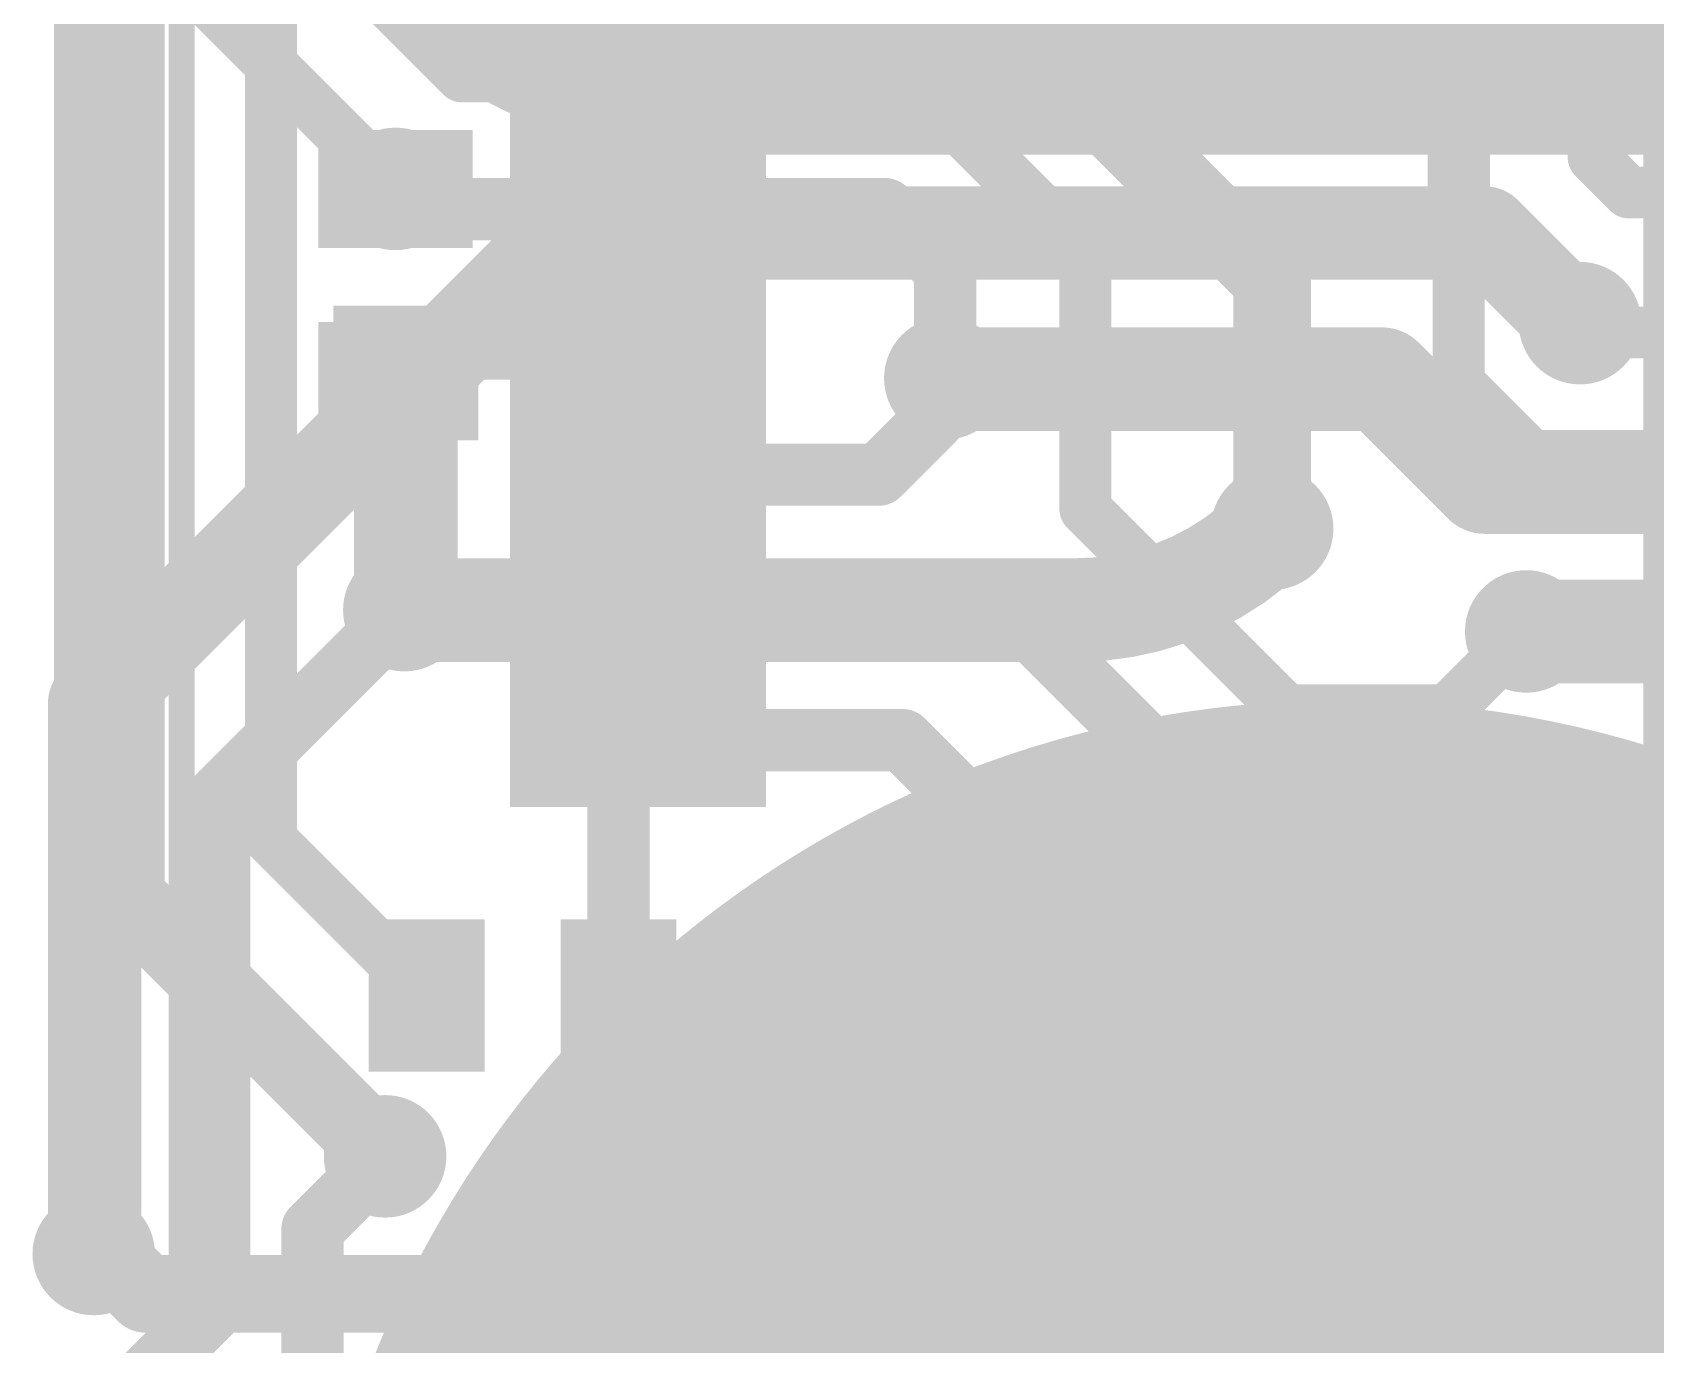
# Model space of a CAD drawing. Header units: millimetres. Extents: x -11.1 to 1.7, y -2.1 to 29.2.
# Drawn here: x -11.12 to -3.18, y 5.53 to 11.95 of the extents above; entities that cross this region are included whole.
import ezdxf

# ---------------------------------------------------------------- set-up
doc = ezdxf.new("R2010")
doc.units = ezdxf.units.MM
for name, color, linetype in [('BottomLayer', 5, 'Continuous'), ('BottomPaste', 16, 'Continuous'), ('BottomSolder', 6, 'Continuous'), ('TopLayer', 1, 'Continuous'), ('TopOverlay', 2, 'Continuous'), ('TopPaste', 8, 'Continuous'), ('TopSolder', 216, 'Continuous'), ('ViaHoleLayer', 16, 'Continuous')]:
    doc.layers.add(name, color=color, linetype=linetype)

# ---------------------------------------------------------------- blocks, each defined once
blk = doc.blocks.new('CAP_0402_B_17')
at = {"layer": 'BottomLayer'}
for points in [[(-0.2413, 0.3175), (-0.2412999999999999, -0.3175), (-0.6985, -0.3175), (-0.6985, 0.3175)], [(0.6985, 0.3175), (0.6985, -0.3175), (0.2413, -0.3175), (0.2412999999999999, 0.3175)]]:
    blk.add_hatch(color=5, dxfattribs=at).paths.add_polyline_path(points)
at = {"layer": 'BottomPaste'}
for points in [[(-0.2413, 0.3175), (-0.2412999999999999, -0.3175), (-0.6985, -0.3175), (-0.6985, 0.3175)], [(0.6985, 0.3175), (0.6985, -0.3175), (0.2413, -0.3175), (0.2412999999999999, 0.3175)]]:
    blk.add_hatch(color=16, dxfattribs=at).paths.add_polyline_path(points)
at = {"layer": 'BottomSolder'}
for points in [[(-0.18130012, 0.37749988), (-0.18130012, -0.37749988), (-0.7584998799999999, -0.37749988), (-0.7584998799999999, 0.37749988)], [(0.7584998799999999, 0.37749988), (0.7584998799999999, -0.37749988), (0.18130012, -0.37749988), (0.18130012, 0.37749988)]]:
    blk.add_hatch(color=6, dxfattribs=at).paths.add_polyline_path(points)
blk = doc.blocks.new('14_TSSOP_B_25')
at = {"layer": 'BottomLayer'}
for points in [[(-3.299998479999999, 2.17499819), (-2.24999804, 2.17499819), (-2.24999804, 1.72499909), (-3.299998479999999, 1.72499909)], [(2.25000058, 2.17499819), (3.300001019999999, 2.17499819), (3.300001019999999, 1.72499909), (2.25000058, 1.72499909)], [(-3.299998479999999, 1.52499949), (-2.24999804, 1.52499949), (-2.24999804, 1.07500039), (-3.299998479999999, 1.07500039)], [(2.25000058, 1.52499695), (3.300001019999999, 1.52499695), (3.300001019999999, 1.07499785), (2.25000058, 1.07499785)], [(-3.299998479999999, 0.87499825), (-2.24999804, 0.87499825), (-2.24999804, 0.42499915), (-3.299998479999999, 0.42499915)], [(2.25000058, 0.87499825), (3.300001019999999, 0.87499825), (3.300001019999999, 0.42499915), (2.25000058, 0.42499915)], [(-3.299998479999999, 0.22499955), (-2.24999804, 0.22499955), (-2.24999804, -0.22499955), (-3.299998479999999, -0.22499955)], [(2.25000058, 0.22499701), (3.300001019999999, 0.22499701), (3.300001019999999, -0.22500209), (2.25000058, -0.22500209)], [(-3.299998479999999, -0.42500169), (-2.24999804, -0.42500169), (-2.24999804, -0.8750007900000001), (-3.299998479999999, -0.8750007900000001)], [(2.25000058, -0.42500169), (3.300001019999999, -0.42500169), (3.300001019999999, -0.8750007900000001), (2.25000058, -0.8750007900000001)], [(-3.299998479999999, -1.07500039), (-2.24999804, -1.07500039), (-2.24999804, -1.52499949), (-3.299998479999999, -1.52499949)], [(2.25000058, -1.07500293), (3.300001019999999, -1.07500293), (3.300001019999999, -1.52500203), (2.25000058, -1.52500203)], [(-3.299998479999999, -1.72500163), (-2.24999804, -1.72500163), (-2.24999804, -2.17500073), (-3.299998479999999, -2.17500073)], [(2.25000058, -1.72500163), (3.300001019999999, -1.72500163), (3.300001019999999, -2.17500073), (2.25000058, -2.17500073)]]:
    blk.add_hatch(color=5, dxfattribs=at).paths.add_polyline_path(points)
at = {"layer": 'BottomPaste'}
for points in [[(-3.299998479999999, 2.17499819), (-2.24999804, 2.17499819), (-2.24999804, 1.72499909), (-3.299998479999999, 1.72499909)], [(2.25000058, 2.17499819), (3.300001019999999, 2.17499819), (3.300001019999999, 1.72499909), (2.25000058, 1.72499909)], [(-3.299998479999999, 1.52499949), (-2.24999804, 1.52499949), (-2.24999804, 1.07500039), (-3.299998479999999, 1.07500039)], [(2.25000058, 1.52499695), (3.300001019999999, 1.52499695), (3.300001019999999, 1.07499785), (2.25000058, 1.07499785)], [(-3.299998479999999, 0.87499825), (-2.24999804, 0.87499825), (-2.24999804, 0.42499915), (-3.299998479999999, 0.42499915)], [(2.25000058, 0.87499825), (3.300001019999999, 0.87499825), (3.300001019999999, 0.42499915), (2.25000058, 0.42499915)], [(-3.299998479999999, 0.22499955), (-2.24999804, 0.22499955), (-2.24999804, -0.22499955), (-3.299998479999999, -0.22499955)], [(2.25000058, 0.22499701), (3.300001019999999, 0.22499701), (3.300001019999999, -0.22500209), (2.25000058, -0.22500209)], [(-3.299998479999999, -0.42500169), (-2.24999804, -0.42500169), (-2.24999804, -0.8750007900000001), (-3.299998479999999, -0.8750007900000001)], [(2.25000058, -0.42500169), (3.300001019999999, -0.42500169), (3.300001019999999, -0.8750007900000001), (2.25000058, -0.8750007900000001)], [(-3.299998479999999, -1.07500039), (-2.24999804, -1.07500039), (-2.24999804, -1.52499949), (-3.299998479999999, -1.52499949)], [(2.25000058, -1.07500293), (3.300001019999999, -1.07500293), (3.300001019999999, -1.52500203), (2.25000058, -1.52500203)], [(-3.299998479999999, -1.72500163), (-2.24999804, -1.72500163), (-2.24999804, -2.17500073), (-3.299998479999999, -2.17500073)], [(2.25000058, -1.72500163), (3.300001019999999, -1.72500163), (3.300001019999999, -2.17500073), (2.25000058, -2.17500073)]]:
    blk.add_hatch(color=16, dxfattribs=at).paths.add_polyline_path(points)
at = {"layer": 'BottomSolder'}
for points in [[(-3.40159848, 2.27659819), (-2.14839804, 2.27659819), (-2.14839804, 1.62339909), (-3.40159848, 1.62339909)], [(2.14840058, 2.27659819), (3.40160102, 2.27659819), (3.40160102, 1.62339909), (2.14840058, 1.62339909)], [(-3.40159848, 1.62659949), (-2.14839804, 1.62659949), (-2.14839804, 0.9734003899999999), (-3.40159848, 0.9734003899999999)], [(2.14840058, 1.62659695), (3.40160102, 1.62659695), (3.40160102, 0.97339785), (2.14840058, 0.97339785)], [(-3.40159848, 0.9765982499999999), (-2.14839804, 0.9765982499999999), (-2.14839804, 0.32339915), (-3.40159848, 0.32339915)], [(2.14840058, 0.9765982499999999), (3.40160102, 0.9765982499999999), (3.40160102, 0.32339915), (2.14840058, 0.32339915)], [(-3.40159848, 0.32659955), (-2.14839804, 0.32659955), (-2.14839804, -0.32659955), (-3.40159848, -0.32659955)], [(2.14840058, 0.32659701), (3.40160102, 0.32659701), (3.40160102, -0.32660209), (2.14840058, -0.32660209)], [(-3.40159848, -0.32340169), (-2.14839804, -0.32340169), (-2.14839804, -0.9766007899999999), (-3.40159848, -0.9766007899999999)], [(2.14840058, -0.32340169), (3.40160102, -0.32340169), (3.40160102, -0.9766007899999999), (2.14840058, -0.9766007899999999)], [(-3.40159848, -0.9734003899999999), (-2.14839804, -0.9734003899999999), (-2.14839804, -1.62659949), (-3.40159848, -1.62659949)], [(2.14840058, -0.97340293), (3.40160102, -0.97340293), (3.40160102, -1.62660203), (2.14840058, -1.62660203)], [(-3.40159848, -1.62340163), (-2.14839804, -1.62340163), (-2.14839804, -2.27660073), (-3.40159848, -2.27660073)], [(2.14840058, -1.62340163), (3.40160102, -1.62340163), (3.40160102, -2.27660073), (2.14840058, -2.27660073)]]:
    blk.add_hatch(color=6, dxfattribs=at).paths.add_polyline_path(points)
blk = doc.blocks.new('RES_0402_B_26')
at = {"layer": 'BottomLayer'}
for points in [[(-0.2412999999999999, 0.3174999999999999), (-0.2413000000000001, -0.3175), (-0.6985, -0.3174999999999999), (-0.6985, 0.3175)], [(0.6985, 0.3174999999999999), (0.6985, -0.3175), (0.2412999999999999, -0.3174999999999999), (0.2413000000000001, 0.3175)]]:
    blk.add_hatch(color=5, dxfattribs=at).paths.add_polyline_path(points)
at = {"layer": 'BottomPaste'}
for points in [[(-0.2412999999999999, 0.3174999999999999), (-0.2413000000000001, -0.3175), (-0.6985, -0.3174999999999999), (-0.6985, 0.3175)], [(0.6985, 0.3174999999999999), (0.6985, -0.3175), (0.2412999999999999, -0.3174999999999999), (0.2413000000000001, 0.3175)]]:
    blk.add_hatch(color=16, dxfattribs=at).paths.add_polyline_path(points)
at = {"layer": 'BottomSolder'}
for points in [[(-0.1862988399999999, 0.3725011599999999), (-0.18629884, -0.3725011600000001), (-0.75350116, -0.3725011599999999), (-0.75350116, 0.3725011600000001)], [(0.75350116, 0.3725011599999999), (0.75350116, -0.3725011600000001), (0.1862988399999999, -0.3725011599999999), (0.18629884, 0.3725011600000001)]]:
    blk.add_hatch(color=6, dxfattribs=at).paths.add_polyline_path(points)
blk = doc.blocks.new('R__0402_B_28')
at = {"layer": 'BottomLayer'}
for points in [[(-0.2412999999999999, 0.3174999999999999), (-0.2413000000000001, -0.3175), (-0.6985, -0.3174999999999999), (-0.6985, 0.3175)], [(0.6985, 0.3174999999999999), (0.6985, -0.3175), (0.2412999999999999, -0.3174999999999999), (0.2413000000000001, 0.3175)]]:
    blk.add_hatch(color=5, dxfattribs=at).paths.add_polyline_path(points)
at = {"layer": 'BottomPaste'}
for points in [[(-0.2412999999999999, 0.3174999999999999), (-0.2413000000000001, -0.3175), (-0.6985, -0.3174999999999999), (-0.6985, 0.3175)], [(0.6985, 0.3174999999999999), (0.6985, -0.3175), (0.2412999999999999, -0.3174999999999999), (0.2413000000000001, 0.3175)]]:
    blk.add_hatch(color=16, dxfattribs=at).paths.add_polyline_path(points)
at = {"layer": 'BottomSolder'}
for points in [[(-0.1396999999999999, 0.4190999999999999), (-0.1397000000000001, -0.4191000000000001), (-0.8000999999999999, -0.4190999999999999), (-0.8000999999999999, 0.4191000000000001)], [(0.8000999999999999, 0.4190999999999999), (0.8000999999999999, -0.4191000000000001), (0.1396999999999999, -0.4190999999999999), (0.1397000000000001, 0.4191000000000001)]]:
    blk.add_hatch(color=6, dxfattribs=at).paths.add_polyline_path(points)
blk = doc.blocks.new('R__0402_B_29')
at = {"layer": 'BottomLayer'}
for points in [[(-0.2413, 0.3175), (-0.2412999999999999, -0.3175), (-0.6985, -0.3175), (-0.6985, 0.3175)], [(0.6985, 0.3175), (0.6985, -0.3175), (0.2413, -0.3175), (0.2412999999999999, 0.3175)]]:
    blk.add_hatch(color=5, dxfattribs=at).paths.add_polyline_path(points)
at = {"layer": 'BottomPaste'}
for points in [[(-0.2413, 0.3175), (-0.2412999999999999, -0.3175), (-0.6985, -0.3175), (-0.6985, 0.3175)], [(0.6985, 0.3175), (0.6985, -0.3175), (0.2413, -0.3175), (0.2412999999999999, 0.3175)]]:
    blk.add_hatch(color=16, dxfattribs=at).paths.add_polyline_path(points)
at = {"layer": 'BottomSolder'}
for points in [[(-0.1397, 0.4191), (-0.1397, -0.4191), (-0.8000999999999999, -0.4191), (-0.8000999999999999, 0.4191)], [(0.8000999999999999, 0.4191), (0.8000999999999999, -0.4191), (0.1397, -0.4191), (0.1397, 0.4191)]]:
    blk.add_hatch(color=6, dxfattribs=at).paths.add_polyline_path(points)
blk = doc.blocks.new('SEMG_SENSOR_38')
at = {"layer": 'TopLayer'}
h = blk.add_hatch(color=1, dxfattribs=at)
edge = h.paths.add_edge_path()
edge.add_arc((-3.14997338, -0.0128143), 2.09999834, 90, 270)
edge.add_line((-3.14997338, -2.11281264), (3.150029259999999, -2.11281264))
edge.add_arc((3.15002926, -0.0128143), 2.09999834, 270, 450)
edge.add_line((3.15002926, 2.08718404), (-3.14997338, 2.08718404))
h = blk.add_hatch(color=1, dxfattribs=at)
edge = h.paths.add_edge_path()
edge.add_arc((-2.794e-05, -9.987183479999999), 5.00000016, 0, 360)
at = {"layer": 'TopPaste'}
h = blk.add_hatch(color=8, dxfattribs=at)
edge = h.paths.add_edge_path()
edge.add_arc((-3.14997338, -0.0128143), 2.09999834, 90, 270)
edge.add_line((-3.14997338, -2.11281264), (3.150029259999999, -2.11281264))
edge.add_arc((3.15002926, -0.0128143), 2.09999834, 270, 450)
edge.add_line((3.15002926, 2.08718404), (-3.14997338, 2.08718404))
h = blk.add_hatch(color=8, dxfattribs=at)
edge = h.paths.add_edge_path()
edge.add_arc((-2.794e-05, -9.987183479999999), 5.00000016, 0, 360)
at = {"layer": 'TopSolder'}
h = blk.add_hatch(color=216, dxfattribs=at)
edge = h.paths.add_edge_path()
edge.add_arc((-3.14997338, -0.0128143), 2.20159834, 90, 270)
edge.add_line((-3.14997338, -2.21441264), (3.150029259999999, -2.21441264))
edge.add_arc((3.15002926, -0.0128143), 2.20159834, 270, 450)
edge.add_line((3.15002926, 2.18878404), (-3.14997338, 2.18878404))
h = blk.add_hatch(color=216, dxfattribs=at)
edge = h.paths.add_edge_path()
edge.add_arc((-2.794e-05, -9.987183479999999), 5.10160016, 0, 360)
at = {"layer": 'TopOverlay', "const_width": 0.127}
blk.add_lwpolyline([(-5.68320682, -10.96571086), (-5.68320682, 10.9657134)], dxfattribs=at)
blk = doc.blocks.new('CAP_0402_B_39')
at = {"layer": 'BottomLayer'}
for points in [[(-0.2413, 0.3175), (-0.2412999999999999, -0.3175), (-0.6985, -0.3175), (-0.6985, 0.3175)], [(0.6985, 0.3175), (0.6985, -0.3175), (0.2413, -0.3175), (0.2412999999999999, 0.3175)]]:
    blk.add_hatch(color=5, dxfattribs=at).paths.add_polyline_path(points)
at = {"layer": 'BottomPaste'}
for points in [[(-0.2413, 0.3175), (-0.2412999999999999, -0.3175), (-0.6985, -0.3175), (-0.6985, 0.3175)], [(0.6985, 0.3175), (0.6985, -0.3175), (0.2413, -0.3175), (0.2412999999999999, 0.3175)]]:
    blk.add_hatch(color=16, dxfattribs=at).paths.add_polyline_path(points)
at = {"layer": 'BottomSolder'}
for points in [[(-0.18130012, 0.37749988), (-0.18130012, -0.37749988), (-0.7584998799999999, -0.37749988), (-0.7584998799999999, 0.37749988)], [(0.7584998799999999, 0.37749988), (0.7584998799999999, -0.37749988), (0.18130012, -0.37749988), (0.18130012, 0.37749988)]]:
    blk.add_hatch(color=6, dxfattribs=at).paths.add_polyline_path(points)

msp = doc.modelspace()

# ---------------------------------------------------------------- hatches: boundary and pattern name
at = {"layer": 'BottomLayer'}
h = msp.add_hatch(color=5, dxfattribs=at)
edge = h.paths.add_edge_path()
edge.add_arc((-9.347199999999999, 11.1887), 0.2999994, 0, 360)
h = msp.add_hatch(color=5, dxfattribs=at)
edge = h.paths.add_edge_path()
edge.add_arc((-3.5463988, 10.5313988), 0.2999994, 0, 360)
for points in [[(-9.652, 9.9568), (-8.9408, 9.9568), (-8.9408, 10.6172), (-9.652, 10.6172)], [(-6.781294539999999, 6.9088), (-5.38429454, 6.9088), (-5.38429454, 7.619999999999999), (-6.781294539999999, 7.619999999999999)], [(-4.977894539999999, 6.4262), (-3.55549962, 6.4262), (-3.55549962, 7.594599999999999), (-4.977894539999999, 7.594599999999999)]]:
    msp.add_hatch(color=5, dxfattribs=at).paths.add_polyline_path(points)
h = msp.add_hatch(color=5, dxfattribs=at)
edge = h.paths.add_edge_path()
edge.add_arc((-6.6548, 10.2616), 0.2999994, 0, 360)
h = msp.add_hatch(color=5, dxfattribs=at)
edge = h.paths.add_edge_path()
edge.add_arc((-5.054094539999999, 9.524999999999999), 0.2999994, 0, 360)
h = msp.add_hatch(color=5, dxfattribs=at)
edge = h.paths.add_edge_path()
edge.add_arc((-9.3039692, 9.1261692), 0.2999994, 0, 360)
h = msp.add_hatch(color=5, dxfattribs=at)
edge = h.paths.add_edge_path()
edge.add_arc((-3.81000254, 9.021800599999999), 0.2999994, 0, 360)
h = msp.add_hatch(color=5, dxfattribs=at)
edge = h.paths.add_edge_path()
edge.add_arc((-9.398, 6.4516), 0.2999994, 0, 360)
h = msp.add_hatch(color=5, dxfattribs=at)
edge = h.paths.add_edge_path()
edge.add_arc((-10.82481452, 5.97341452), 0.2999994, 0, 360)
at = {"layer": 'TopLayer'}
h = msp.add_hatch(color=1, dxfattribs=at)
edge = h.paths.add_edge_path()
edge.add_arc((-9.347199999999999, 11.1887), 0.2999994, 0, 360)
h = msp.add_hatch(color=1, dxfattribs=at)
edge = h.paths.add_edge_path()
edge.add_arc((-3.5463988, 10.5313988), 0.2999994, 0, 360)
h = msp.add_hatch(color=1, dxfattribs=at)
edge = h.paths.add_edge_path()
edge.add_arc((-6.6548, 10.2616), 0.2999994, 0, 360)
h = msp.add_hatch(color=1, dxfattribs=at)
edge = h.paths.add_edge_path()
edge.add_arc((-5.054094539999999, 9.524999999999999), 0.2999994, 0, 360)
h = msp.add_hatch(color=1, dxfattribs=at)
edge = h.paths.add_edge_path()
edge.add_arc((-9.3039692, 9.1261692), 0.2999994, 0, 360)
h = msp.add_hatch(color=1, dxfattribs=at)
edge = h.paths.add_edge_path()
edge.add_arc((-3.81000254, 9.021800599999999), 0.2999994, 0, 360)
h = msp.add_hatch(color=1, dxfattribs=at)
edge = h.paths.add_edge_path()
edge.add_arc((-9.398, 6.4516), 0.2999994, 0, 360)
h = msp.add_hatch(color=1, dxfattribs=at)
edge = h.paths.add_edge_path()
edge.add_arc((-10.82481452, 5.97341452), 0.2999994, 0, 360)
at = {"layer": 'ViaHoleLayer'}
h = msp.add_hatch(color=16, dxfattribs=at)
edge = h.paths.add_edge_path()
edge.add_arc((-9.347199999999999, 11.1887), 0.1499997, 0, 360)
h = msp.add_hatch(color=16, dxfattribs=at)
edge = h.paths.add_edge_path()
edge.add_arc((-3.5463988, 10.5313988), 0.1499997, 0, 360)
h = msp.add_hatch(color=16, dxfattribs=at)
edge = h.paths.add_edge_path()
edge.add_arc((-6.6548, 10.2616), 0.1499997, 0, 360)
h = msp.add_hatch(color=16, dxfattribs=at)
edge = h.paths.add_edge_path()
edge.add_arc((-5.054094539999999, 9.524999999999999), 0.1499997, 0, 360)
h = msp.add_hatch(color=16, dxfattribs=at)
edge = h.paths.add_edge_path()
edge.add_arc((-9.3039692, 9.1261692), 0.1499997, 0, 360)
h = msp.add_hatch(color=16, dxfattribs=at)
edge = h.paths.add_edge_path()
edge.add_arc((-3.81000254, 9.021800599999999), 0.1499997, 0, 360)
h = msp.add_hatch(color=16, dxfattribs=at)
edge = h.paths.add_edge_path()
edge.add_arc((-9.398, 6.4516), 0.1499997, 0, 360)
h = msp.add_hatch(color=16, dxfattribs=at)
edge = h.paths.add_edge_path()
edge.add_arc((-10.82481452, 5.97341452), 0.1499997, 0, 360)

# ---------------------------------------------------------------- linework, layer by layer
at = {"layer": 'BottomLayer'}
for points, const_width in [([(-4.14046924, 11.01063076), (-4.14046924, 18.14856924)], 0.3048), ([(-10.668, 7.7216), (-10.668, 16.2052)], 0.3809999999999999), ([(-3.4798, 11.34269004), (-3.4798, 15.23090934)], 0.254), ([(-5.8928, 11.5824), (-5.8928, 13.6652)], 0.3809999999999999), ([(-9.956297079999999, 8.000497079999999), (-9.956297079999999, 12.67409708)], 0.254), ([(-9.956297079999999, 12.67409708), (-9.021602479999999, 11.73940248)], 0.254), ([(-9.021602479999999, 11.73940248), (-8.18429656, 11.73940248)], 0.254), ([(-6.83563784, 11.73783784), (-5.968999999999999, 10.8712)], 0.254), ([(-5.8928, 11.5824), (-5.054094539999999, 10.74369454)], 0.3809999999999999), ([(-3.4798, 11.34269004), (-3.3083119, 11.17120194)], 0.254), ([(-9.347199999999999, 11.1887), (-9.24790124, 11.08940124)], 0.3048), ([(-3.3083119, 11.17120194), (-2.6660983, 11.17120194)], 0.254), ([(-9.24790124, 11.08940124), (-8.15929788, 11.08940124)], 0.3048), ([(-8.15929788, 11.08940124), (-6.94920124, 11.08940124)], 0.3048), ([(-6.94920124, 11.08940124), (-6.6548, 10.795)], 0.3048), ([(-4.14046924, 10.23697724), (-4.14046924, 11.01063076)], 0.254), ([(-5.968999999999999, 9.620511619999998), (-5.968999999999999, 10.8712)], 0.254), ([(-6.6548, 10.2616), (-6.6548, 10.795)], 0.3048), ([(-5.054094539999999, 9.524999999999999), (-5.054094539999999, 10.74369454)], 0.3809999999999999), ([(-8.19092088, 10.40777954), (-8.15929788, 10.43940254)], 0.3048), ([(-3.5003994, 10.4853994), (-2.65529822, 10.4853994)], 0.254), ([(-3.5463988, 10.5313988), (-3.5003994, 10.4853994)], 0.1524), ([(-9.296399999999998, 10.2489), (-9.296399999999998, 10.287)], 0.508), ([(-9.296399999999998, 9.1337384), (-9.296399999999998, 10.2489)], 0.508), ([(-9.296399999999998, 10.287), (-9.17562046, 10.40777954)], 0.3048), ([(-9.17562046, 10.40777954), (-8.19092088, 10.40777954)], 0.3048), ([(-6.71128198, 10.20511802), (-6.6548, 10.2616)], 0.3048), ([(-9.347199999999999, 10.2489), (-9.296399999999998, 10.2489)], 0.254), ([(-9.296399999999998, 10.2489), (-9.258299999999998, 10.2489)], 0.254), ([(-6.71128198, 10.05906802), (-6.71128198, 10.20511802)], 0.3048), ([(-4.14046924, 10.23697724), (-3.6928933, 9.7894013)], 0.254), ([(-6.980948699999999, 9.7894013), (-6.71128198, 10.05906802)], 0.3048), ([(-8.15929788, 9.7894013), (-6.980948699999999, 9.7894013)], 0.3048), ([(-3.6928933, 9.7894013), (-2.60929882, 9.7894013)], 0.254), ([(-5.968999999999999, 9.620511619999998), (-4.984488379999999, 8.636000000000001)], 0.254), ([(-8.18429656, 9.139402599999999), (-6.34540006, 9.139402599999999)], 0.3048), ([(-6.34540006, 9.139402599999999), (-4.71119708, 7.505199619999999)], 0.3048), ([(-4.19580314, 8.636000000000001), (-3.81000254, 9.021800599999999)], 0.254), ([(-4.984488379999999, 8.636000000000001), (-4.19580314, 8.636000000000001)], 0.254), ([(-8.254999999999999, 8.41869792), (-8.18719724, 8.486500679999999)], 0.3048), ([(-8.18429656, 8.489401359999999), (-8.15929788, 8.489401359999999)], 0.3048), ([(-8.18719724, 8.486500679999999), (-8.18429656, 8.489401359999999)], 0.254), ([(-8.15929788, 8.489401359999999), (-6.863798819999999, 8.489401359999999)], 0.3048), ([(-6.863798819999999, 8.489401359999999), (-6.3044959, 7.930098439999999)], 0.3048), ([(-8.254999999999999, 7.238999999999999), (-8.254999999999999, 8.41869792)], 0.3048), ([(-9.956297079999999, 8.000497079999999), (-9.7282, 7.772399999999999)], 0.254), ([(-6.3044959, 7.442199999999999), (-6.3044959, 7.930098439999999)], 0.3048), ([(-10.668, 7.7216), (-9.398, 6.4516)], 0.3809999999999999), ([(-9.7282, 7.772399999999999), (-9.194799999999999, 7.238999999999999)], 0.254), ([(-4.71119708, 7.264399999999999), (-4.71119708, 7.505199619999999)], 0.254), ([(-4.62229454, 7.442199999999999), (-4.44449454, 7.264399999999999)], 0.254), ([(-4.80009708, 7.353299999999999), (-4.71119708, 7.264399999999999)], 0.254), ([(-7.45439454, 6.701990659999999), (-7.45439454, 7.238999999999999)], 0.254), ([(-7.45439454, 7.238999999999999), (-7.35279454, 7.1374)], 0.254), ([(-4.44449454, 7.264399999999999), (-3.88569708, 7.264399999999999)], 0.254), ([(-7.45439454, 6.701990659999999), (-7.30560388, 6.553199999999999)], 0.254), ([(-7.30560388, 6.553199999999999), (-4.546094539999999, 6.553199999999999)], 0.254), ([(-10.82481452, 5.97341452), (-10.8204, 5.968999999999999)], 0.3809999999999999), ([(-10.8204, 5.968999999999999), (-10.76113926, 5.968999999999999)], 0.3809999999999999), ([(-10.76113926, 5.968999999999999), (-10.57063926, 5.7785)], 0.3809999999999999), ([(-10.57063926, 5.7785), (-4.7117, 5.7785)], 0.3809999999999999), ([(-4.7117, 5.7785), (-3.19900046, 4.26580046)], 0.3809999999999999)]:
    msp.add_lwpolyline(points, dxfattribs=dict(at, const_width=const_width))
at = {"layer": 'BottomLayer', "const_width": 0.254}
for points in [[(-6.83611028, 11.73831028, -0.1985725765511608), (-6.985, 12.09842894)], [(-6.83563784, 11.73783784, -0.0003268795625943951), (-6.83611028, 11.73831028)]]:
    msp.add_lwpolyline(points, format="xyb", dxfattribs=at)
at = {"layer": 'BottomLayer'}
for points, const_width in [([(-9.08510248, 11.73940248, 1), (-8.958102479999999, 11.73940248, 1)], 0.127), ([(-9.08510248, 11.73940248, 1), (-8.958102479999999, 11.73940248, 1)], 0.127), ([(-8.24779656, 11.73940248, 1), (-8.12079656, 11.73940248, 1)], 0.127), ([(-6.899610279999999, 11.73831028, 1), (-6.772610279999999, 11.73831028, 1)], 0.127), ([(-6.899610279999999, 11.73831028, 1), (-6.772610279999999, 11.73831028, 1)], 0.127), ([(-6.89913784, 11.73783784, 1), (-6.77213784, 11.73783784, 1)], 0.127), ([(-6.89913784, 11.73783784, 1), (-6.77213784, 11.73783784, 1)], 0.127), ([(-5.988049999999999, 11.5824, 1), (-5.79755, 11.5824, 1)], 0.1905), ([(-5.988049999999999, 11.5824, 1), (-5.79755, 11.5824, 1)], 0.1905), ([(-3.5433, 11.34269004, 1), (-3.4163, 11.34269004, 1)], 0.127), ([(-3.5433, 11.34269004, 1), (-3.4163, 11.34269004, 1)], 0.127), ([(-9.423399999999999, 11.1887, 1), (-9.270999999999999, 11.1887, 1)], 0.1524), ([(-3.3718119, 11.17120194, 1), (-3.244811899999999, 11.17120194, 1)], 0.127), ([(-3.3718119, 11.17120194, 1), (-3.244811899999999, 11.17120194, 1)], 0.127), ([(-9.32410124, 11.08940124, 1), (-9.171701239999999, 11.08940124, 1)], 0.1524), ([(-9.32410124, 11.08940124, 1), (-9.171701239999999, 11.08940124, 1)], 0.1524), ([(-8.23549788, 11.08940124, 1), (-8.08309788, 11.08940124, 1)], 0.1524), ([(-8.23549788, 11.08940124, 1), (-8.08309788, 11.08940124, 1)], 0.1524), ([(-7.02540124, 11.08940124, 1), (-6.87300124, 11.08940124, 1)], 0.1524), ([(-7.02540124, 11.08940124, 1), (-6.87300124, 11.08940124, 1)], 0.1524), ([(-4.21666924, 11.01063076, 1), (-4.06426924, 11.01063076, 1)], 0.1524), ([(-4.20396924, 11.01063076, 1), (-4.076969239999999, 11.01063076, 1)], 0.127), ([(-6.0325, 10.8712, 1), (-5.9055, 10.8712, 1)], 0.127), ([(-6.0325, 10.8712, 1), (-5.9055, 10.8712, 1)], 0.127), ([(-6.731, 10.795, 1), (-6.5786, 10.795, 1)], 0.1524), ([(-6.731, 10.795, 1), (-6.5786, 10.795, 1)], 0.1524), ([(-5.14934454, 10.74369454, 1), (-4.958844539999999, 10.74369454, 1)], 0.1905), ([(-5.14934454, 10.74369454, 1), (-4.958844539999999, 10.74369454, 1)], 0.1905), ([(-8.23549788, 10.43940254, 1), (-8.08309788, 10.43940254, 1)], 0.1524), ([(-3.563899399999999, 10.4853994, 1), (-3.436899399999999, 10.4853994, 1)], 0.127), ([(-3.5844988, 10.5313988, 1), (-3.508298799999999, 10.5313988, 1)], 0.0762), ([(-9.423399999999999, 10.287, 1), (-9.1694, 10.287, 1)], 0.254), ([(-9.423399999999999, 10.2489, 1), (-9.1694, 10.2489, 1)], 0.254), ([(-9.423399999999999, 10.2489, 1), (-9.1694, 10.2489, 1)], 0.254), ([(-9.25182046, 10.40777954, 1), (-9.09942046, 10.40777954, 1)], 0.1524), ([(-9.25182046, 10.40777954, 1), (-9.09942046, 10.40777954, 1)], 0.1524), ([(-8.26712088, 10.40777954, 1), (-8.11472088, 10.40777954, 1)], 0.1524), ([(-8.26712088, 10.40777954, 1), (-8.11472088, 10.40777954, 1)], 0.1524), ([(-3.5384994, 10.4853994, 1), (-3.4622994, 10.4853994, 1)], 0.0762), ([(-9.372599999999998, 10.287, 1), (-9.220199999999998, 10.287, 1)], 0.1524), ([(-6.731, 10.2616, 1), (-6.5786, 10.2616, 1)], 0.1524), ([(-6.731, 10.2616, 1), (-6.5786, 10.2616, 1)], 0.1524), ([(-9.410699999999999, 10.2489, 1), (-9.2837, 10.2489, 1)], 0.127), ([(-9.3599, 10.2489, 1), (-9.232899999999999, 10.2489, 1)], 0.127), ([(-9.3599, 10.2489, 1), (-9.232899999999999, 10.2489, 1)], 0.127), ([(-9.3218, 10.2489, 1), (-9.194799999999999, 10.2489, 1)], 0.127), ([(-6.78748198, 10.20511802, 1), (-6.63508198, 10.20511802, 1)], 0.1524), ([(-6.78748198, 10.20511802, 1), (-6.63508198, 10.20511802, 1)], 0.1524), ([(-4.20396924, 10.23697724, 1), (-4.076969239999999, 10.23697724, 1)], 0.127), ([(-4.20396924, 10.23697724, 1), (-4.076969239999999, 10.23697724, 1)], 0.127), ([(-6.78748198, 10.05906802, 1), (-6.63508198, 10.05906802, 1)], 0.1524), ([(-6.78748198, 10.05906802, 1), (-6.63508198, 10.05906802, 1)], 0.1524), ([(-8.23549788, 9.7894013, 1), (-8.08309788, 9.7894013, 1)], 0.1524), ([(-7.057148699999999, 9.7894013, 1), (-6.904748699999999, 9.7894013, 1)], 0.1524), ([(-7.057148699999999, 9.7894013, 1), (-6.904748699999999, 9.7894013, 1)], 0.1524), ([(-3.7563933, 9.7894013, 1), (-3.6293933, 9.7894013, 1)], 0.127), ([(-3.7563933, 9.7894013, 1), (-3.6293933, 9.7894013, 1)], 0.127), ([(-6.0325, 9.620511619999998, 1), (-5.9055, 9.620511619999998, 1)], 0.127), ([(-6.0325, 9.620511619999998, 1), (-5.9055, 9.620511619999998, 1)], 0.127), ([(-5.14934454, 9.524999999999999, 1), (-4.958844539999999, 9.524999999999999, 1)], 0.1905), ([(-9.423399999999999, 9.1337384, 1), (-9.1694, 9.1337384, 1)], 0.254), ([(-8.26049656, 9.139402599999999, 1), (-8.10809656, 9.139402599999999, 1)], 0.1524), ([(-6.42160006, 9.139402599999999, 1), (-6.26920006, 9.139402599999999, 1)], 0.1524), ([(-6.42160006, 9.139402599999999, 1), (-6.26920006, 9.139402599999999, 1)], 0.1524), ([(-3.87350254, 9.021800599999999, 1), (-3.74650254, 9.021800599999999, 1)], 0.127), ([(-5.04798838, 8.636000000000001, 1), (-4.92098838, 8.636000000000001, 1)], 0.127), ([(-5.04798838, 8.636000000000001, 1), (-4.92098838, 8.636000000000001, 1)], 0.127), ([(-4.25930314, 8.636000000000001, 1), (-4.132303139999999, 8.636000000000001, 1)], 0.127), ([(-4.25930314, 8.636000000000001, 1), (-4.132303139999999, 8.636000000000001, 1)], 0.127), ([(-8.26339724, 8.486500679999999, 1), (-8.11099724, 8.486500679999999, 1)], 0.1524), ([(-8.26049656, 8.489401359999999, 1), (-8.10809656, 8.489401359999999, 1)], 0.1524), ([(-8.250697240000001, 8.486500679999999, 1), (-8.12369724, 8.486500679999999, 1)], 0.127), ([(-8.23549788, 8.489401359999999, 1), (-8.08309788, 8.489401359999999, 1)], 0.1524), ([(-8.23549788, 8.489401359999999, 1), (-8.08309788, 8.489401359999999, 1)], 0.1524), ([(-8.24779656, 8.489401359999999, 1), (-8.12079656, 8.489401359999999, 1)], 0.127), ([(-6.939998819999999, 8.489401359999999, 1), (-6.787598819999999, 8.489401359999999, 1)], 0.1524), ([(-6.939998819999999, 8.489401359999999, 1), (-6.787598819999999, 8.489401359999999, 1)], 0.1524), ([(-8.331199999999999, 8.41869792, 1), (-8.178799999999999, 8.41869792, 1)], 0.1524), ([(-8.331199999999999, 8.41869792, 1), (-8.178799999999999, 8.41869792, 1)], 0.1524), ([(-10.01979708, 8.000497079999999, 1), (-9.89279708, 8.000497079999999, 1)], 0.127), ([(-10.01979708, 8.000497079999999, 1), (-9.89279708, 8.000497079999999, 1)], 0.127), ([(-6.3806959, 7.930098439999999, 1), (-6.228295899999999, 7.930098439999999, 1)], 0.1524), ([(-6.3806959, 7.930098439999999, 1), (-6.228295899999999, 7.930098439999999, 1)], 0.1524), ([(-10.76325, 7.7216, 1), (-10.57275, 7.7216, 1)], 0.1905), ([(-10.76325, 7.7216, 1), (-10.57275, 7.7216, 1)], 0.1905), ([(-9.7917, 7.772399999999999, 1), (-9.6647, 7.772399999999999, 1)], 0.127), ([(-9.7917, 7.772399999999999, 1), (-9.6647, 7.772399999999999, 1)], 0.127), ([(-4.787397079999999, 7.505199619999999, 1), (-4.63499708, 7.505199619999999, 1)], 0.1524), ([(-4.774697079999999, 7.505199619999999, 1), (-4.64769708, 7.505199619999999, 1)], 0.127), ([(-6.3806959, 7.442199999999999, 1), (-6.228295899999999, 7.442199999999999, 1)], 0.1524), ([(-4.68579454, 7.442199999999999, 1), (-4.55879454, 7.442199999999999, 1)], 0.127), ([(-4.863597079999999, 7.353299999999999, 1), (-4.73659708, 7.353299999999999, 1)], 0.127), ([(-9.258299999999998, 7.238999999999999, 1), (-9.1313, 7.238999999999999, 1)], 0.127), ([(-8.331199999999999, 7.238999999999999, 1), (-8.178799999999999, 7.238999999999999, 1)], 0.1524), ([(-7.51789454, 7.238999999999999, 1), (-7.39089454, 7.238999999999999, 1)], 0.127), ([(-7.51789454, 7.238999999999999, 1), (-7.39089454, 7.238999999999999, 1)], 0.127), ([(-4.774697079999999, 7.264399999999999, 1), (-4.64769708, 7.264399999999999, 1)], 0.127), ([(-4.774697079999999, 7.264399999999999, 1), (-4.64769708, 7.264399999999999, 1)], 0.127), ([(-4.507994539999999, 7.264399999999999, 1), (-4.38099454, 7.264399999999999, 1)], 0.127), ([(-4.507994539999999, 7.264399999999999, 1), (-4.38099454, 7.264399999999999, 1)], 0.127), ([(-3.94919708, 7.264399999999999, 1), (-3.82219708, 7.264399999999999, 1)], 0.127), ([(-7.41629454, 7.1374, 1), (-7.28929454, 7.1374, 1)], 0.127), ([(-7.51789454, 6.701990659999999, 1), (-7.39089454, 6.701990659999999, 1)], 0.127), ([(-7.51789454, 6.701990659999999, 1), (-7.39089454, 6.701990659999999, 1)], 0.127), ([(-7.36910388, 6.553199999999999, 1), (-7.242103879999999, 6.553199999999999, 1)], 0.127), ([(-7.36910388, 6.553199999999999, 1), (-7.242103879999999, 6.553199999999999, 1)], 0.127), ([(-4.60959454, 6.553199999999999, 1), (-4.48259454, 6.553199999999999, 1)], 0.127), ([(-9.49325, 6.4516, 1), (-9.30275, 6.4516, 1)], 0.1905), ([(-10.92006452, 5.97341452, 1), (-10.72956452, 5.97341452, 1)], 0.1905), ([(-10.91565, 5.968999999999999, 1), (-10.72515, 5.968999999999999, 1)], 0.1905), ([(-10.91565, 5.968999999999999, 1), (-10.72515, 5.968999999999999, 1)], 0.1905), ([(-10.85638926, 5.968999999999999, 1), (-10.66588926, 5.968999999999999, 1)], 0.1905), ([(-10.85638926, 5.968999999999999, 1), (-10.66588926, 5.968999999999999, 1)], 0.1905), ([(-10.66588926, 5.7785, 1), (-10.47538926, 5.7785, 1)], 0.1905), ([(-10.66588926, 5.7785, 1), (-10.47538926, 5.7785, 1)], 0.1905), ([(-4.80695, 5.7785, 1), (-4.616449999999999, 5.7785, 1)], 0.1905), ([(-4.80695, 5.7785, 1), (-4.616449999999999, 5.7785, 1)], 0.1905)]:
    msp.add_lwpolyline(points, format="xyb", close=True, dxfattribs=dict(at, const_width=const_width))
at = {"layer": 'TopLayer'}
for points, const_width in [([(-10.8285026, 8.678697399999999), (-10.8285026, 23.57689468)], 0.3809999999999999), ([(-10.3567992, 12.1982992), (-9.347199999999999, 11.1887)], 0.254), ([(-10.8204, 8.6705948), (-8.5181948, 10.9728)], 0.4571999999999999), ([(-8.5181948, 10.9728), (-4.01269454, 10.9728)], 0.4571999999999999), ([(-4.01269454, 10.9728), (-3.57129334, 10.5313988)], 0.4571999999999999), ([(-3.57129334, 10.5313988), (-3.5463988, 10.5313988)], 0.4571999999999999), ([(-6.6548, 10.2616), (-6.6499994, 10.2567994)], 0.508), ([(-6.6499994, 10.2567994), (-4.51639686, 10.2567994)], 0.508), ([(-4.51639686, 10.2567994), (-4.01319746, 9.7536)], 0.508), ([(-4.01319746, 9.7536), (-2.03302362, 9.7536)], 0.508), ([(-9.3039692, 9.1261692), (-6.016960279999999, 9.1261692)], 0.508), ([(-10.2108, 8.2193384), (-9.3039692, 9.1261692)], 0.3048), ([(-3.81000254, 9.021800599999999), (-2.19672916, 9.021800599999999)], 0.508), ([(-10.8204, 5.97341452), (-10.8204, 8.6705948)], 0.4571999999999999), ([(-10.8285026, 8.678697399999999), (-10.8204, 8.6705948)], 0.1524), ([(-10.2108, 5.73211452), (-10.2108, 8.2193384)], 0.3048), ([(-9.7536, 6.095999999999999), (-9.398, 6.4516)], 0.3048), ([(-10.82481452, 5.97341452), (-10.8204, 5.97341452)], 0.4571999999999999), ([(-9.7536, 5.334), (-9.7536, 6.095999999999999)], 0.3048), ([(-10.79085726, 5.152057259999999), (-10.2108, 5.73211452)], 0.3048)]:
    msp.add_lwpolyline(points, dxfattribs=dict(at, const_width=const_width))
for points, const_width in [([(-9.410699999999999, 11.1887, 1), (-9.2837, 11.1887, 1)], 0.127), ([(-8.6324948, 10.9728, 1), (-8.4038948, 10.9728, 1)], 0.2286), ([(-8.6324948, 10.9728, 1), (-8.4038948, 10.9728, 1)], 0.2286), ([(-4.126994539999999, 10.9728, 1), (-3.89839454, 10.9728, 1)], 0.2286), ([(-4.126994539999999, 10.9728, 1), (-3.89839454, 10.9728, 1)], 0.2286), ([(-3.68559334, 10.5313988, 1), (-3.45699334, 10.5313988, 1)], 0.2286), ([(-3.68559334, 10.5313988, 1), (-3.45699334, 10.5313988, 1)], 0.2286), ([(-3.6606988, 10.5313988, 1), (-3.432098799999999, 10.5313988, 1)], 0.2286), ([(-6.7818, 10.2616, 1), (-6.5278, 10.2616, 1)], 0.254), ([(-6.7769994, 10.2567994, 1), (-6.5229994, 10.2567994, 1)], 0.254), ([(-6.7769994, 10.2567994, 1), (-6.5229994, 10.2567994, 1)], 0.254), ([(-4.643396859999999, 10.2567994, 1), (-4.38939686, 10.2567994, 1)], 0.254), ([(-4.643396859999999, 10.2567994, 1), (-4.38939686, 10.2567994, 1)], 0.254), ([(-4.14019746, 9.7536, 1), (-3.88619746, 9.7536, 1)], 0.254), ([(-4.14019746, 9.7536, 1), (-3.88619746, 9.7536, 1)], 0.254), ([(-5.18109708, 9.524999999999999, 1), (-4.927097079999999, 9.524999999999999, 1)], 0.254), ([(-9.4309692, 9.1261692, 1), (-9.1769692, 9.1261692, 1)], 0.254), ([(-6.14396028, 9.1261692, 1), (-5.889960279999999, 9.1261692, 1)], 0.254), ([(-6.14396028, 9.126166659999999, 1), (-5.889960279999999, 9.126166659999999, 1)], 0.254), ([(-9.3801692, 9.1261692, 1), (-9.2277692, 9.1261692, 1)], 0.1524), ([(-3.93700254, 9.021800599999999, 1), (-3.683002539999999, 9.021800599999999, 1)], 0.254), ([(-10.9347, 8.6705948, 1), (-10.7061, 8.6705948, 1)], 0.2286), ([(-10.9347, 8.6705948, 1), (-10.7061, 8.6705948, 1)], 0.2286), ([(-10.9237526, 8.678697399999999, 1), (-10.7332526, 8.678697399999999, 1)], 0.1905), ([(-10.8666026, 8.678697399999999, 1), (-10.7904026, 8.678697399999999, 1)], 0.0762), ([(-10.8585, 8.6705948, 1), (-10.7823, 8.6705948, 1)], 0.0762), ([(-10.287, 8.2193384, 1), (-10.1346, 8.2193384, 1)], 0.1524), ([(-10.287, 8.2193384, 1), (-10.1346, 8.2193384, 1)], 0.1524), ([(-9.4742, 6.4516, 1), (-9.3218, 6.4516, 1)], 0.1524), ([(-10.93911452, 5.97341452, 1), (-10.71051452, 5.97341452, 1)], 0.2286), ([(-10.9347, 5.97341452, 1), (-10.7061, 5.97341452, 1)], 0.2286), ([(-10.9347, 5.97341452, 1), (-10.7061, 5.97341452, 1)], 0.2286), ([(-9.8298, 6.095999999999999, 1), (-9.6774, 6.095999999999999, 1)], 0.1524), ([(-9.8298, 6.095999999999999, 1), (-9.6774, 6.095999999999999, 1)], 0.1524), ([(-10.287, 5.73211452, 1), (-10.1346, 5.73211452, 1)], 0.1524), ([(-10.287, 5.73211452, 1), (-10.1346, 5.73211452, 1)], 0.1524)]:
    msp.add_lwpolyline(points, format="xyb", close=True, dxfattribs=dict(at, const_width=const_width))
at = {"layer": 'TopLayer', "const_width": 0.508}
msp.add_lwpolyline([(-5.05409708, 9.524999999999999, -0.198912710172594), (-6.016960279999999, 9.126166659999999)], format="xyb", dxfattribs=at)

# ---------------------------------------------------------------- block references
for name, p in [('SEMG_SENSOR_38', (-4.71142568, 13.57035132)), ('R__0402_B_28', (-3.31419708, 7.264399999999999)), ('RES_0402_B_26', (-8.7249, 7.238999999999999))]:
    msp.add_blockref(name, p)
for name, p, rotation in [('14_TSSOP_B_25', (-5.38429708, 10.4394), 180), ('CAP_0402_B_17', (-9.347199999999999, 10.7188), 90), ('R__0402_B_29', (-5.18109708, 7.264399999999999), 180), ('CAP_0402_B_39', (-6.98449454, 7.238999999999999), 180)]:
    msp.add_blockref(name, p, dxfattribs=dict(rotation=rotation))

doc.saveas('drawing.dxf')
